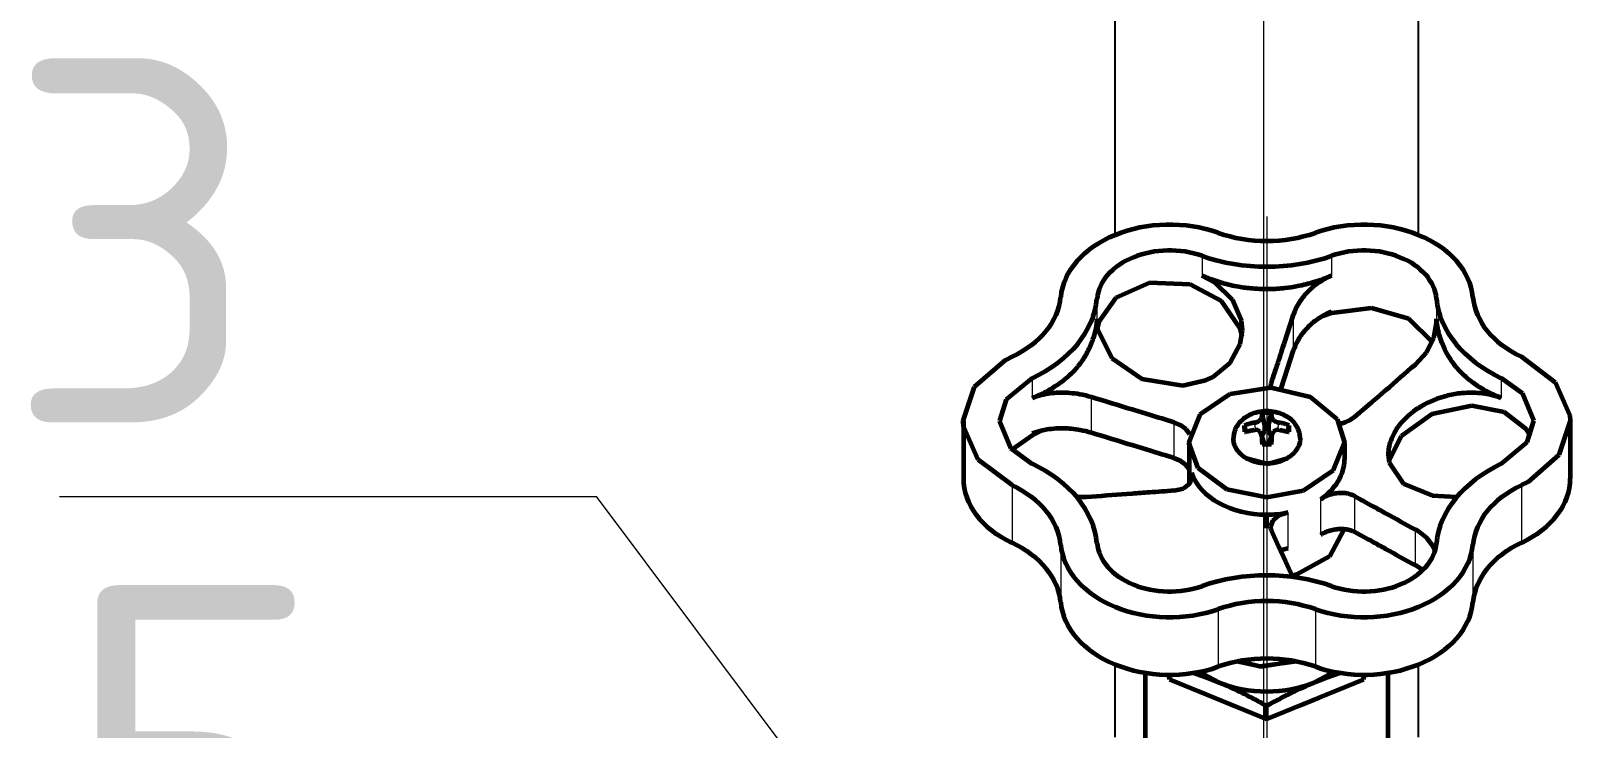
# Model space of a CAD drawing. Header units: millimetres. Extents: x -718 to 68664, y -49984 to -979.
# Drawn here: x 9651 to 10920, y -23317 to -22742 of the extents above; entities that cross this region are included whole.
import ezdxf

# ---------------------------------------------------------------- set-up
doc = ezdxf.new("R2010")
doc.units = ezdxf.units.MM
doc.linetypes.add('K5LT_BASIC', pattern=[0])
doc.layers.add('Text', color=7, linetype='Continuous', lineweight=15)
doc.layers.add('ХВС (В1)_20', color=5, linetype='Continuous', lineweight=25)
doc.layers.add('Системный слой (1)', color=7, linetype='Continuous', true_color=0xc26c6c6c)
doc.styles.add('ISOCPEUR', font='isocpeur.ttf', dxfattribs={"width": 0.65})

# ---------------------------------------------------------------- blocks, each defined once
blk = doc.blocks.new('U389')
at = {"layer": 'Системный слой (1)', "color": 150, "linetype": 'K5LT_BASIC', "lineweight": 60, "true_color": 0x0080ff}
for p, q in [((484.42, 151.15), (484.39, 151.19)), ((484.72, 150.97), (484.42, 151.15))]:
    blk.add_line(p, q, dxfattribs=at)
blk = doc.blocks.new('U390')
at = {"layer": 'Системный слой (1)', "color": 150, "linetype": 'K5LT_BASIC', "lineweight": 60, "true_color": 0x0080ff}
for p, q in [((484.39, 150.38), (484.68, 150.6)), ((484.68, 150.6), (484.72, 150.6))]:
    blk.add_line(p, q, dxfattribs=at)
blk = doc.blocks.new('U391')
at = {"layer": 'Системный слой (1)', "color": 150, "linetype": 'K5LT_BASIC', "lineweight": 60, "true_color": 0x0080ff}
for p, q in [((484.46, 150.35), (484.42, 150.36)), ((484.49, 150.35), (484.46, 150.35)), ((484.52, 150.34), (484.49, 150.35)), ((484.71, 150.22), (484.52, 150.34)), ((484.82, 150.02), (484.71, 150.22)), ((484.84, 149.77), (484.82, 150.02))]:
    blk.add_line(p, q, dxfattribs=at)
blk = doc.blocks.new('U392')
at = {"layer": 'Системный слой (1)', "color": 150, "linetype": 'K5LT_BASIC', "lineweight": 60, "true_color": 0x0080ff}
for p, q in [((484.42, 151.21), (484.46, 151.22)), ((484.46, 151.22), (484.49, 151.22)), ((484.49, 151.22), (484.52, 151.23)), ((484.52, 151.23), (484.71, 151.35)), ((484.71, 151.35), (484.82, 151.55)), ((484.82, 151.55), (484.84, 151.8))]:
    blk.add_line(p, q, dxfattribs=at)
blk = doc.blocks.new('U393')
at = {"layer": 'Системный слой (1)', "color": 150, "linetype": 'K5LT_BASIC', "lineweight": 60, "true_color": 0x0080ff}
for p, q in [((480.55, 129.28), (480.29, 129.8)), ((490.89, 129.8), (488.79, 127.01)), ((482.78, 126.71), (480.55, 129.28)), ((488.79, 127.01), (486.04, 125.81)), ((485.59, 125.79), (482.78, 126.71)), ((486.04, 125.81), (485.59, 125.79))]:
    blk.add_line(p, q, dxfattribs=at)
blk = doc.blocks.new('U394')
at = {"layer": 'Системный слой (1)', "color": 150, "linetype": 'K5LT_BASIC', "lineweight": 60, "true_color": 0x0080ff}
for p, q in [((494.46, 145.41), (494.45, 145.45)), ((494.86, 142.14), (494.46, 145.41)), ((493.98, 139.08), (494.86, 142.14)), ((492.08, 137.14), (493.98, 139.08))]:
    blk.add_line(p, q, dxfattribs=at)
blk = doc.blocks.new('U395')
at = {"layer": 'Системный слой (1)', "color": 150, "linetype": 'K5LT_BASIC', "lineweight": 60, "true_color": 0x0080ff}
for p, q in [((482.05, 131.46), (483.84, 129.32)), ((487.84, 129.7), (489.12, 131.46)), ((485.59, 128.79), (487.84, 129.7)), ((483.84, 129.32), (485.59, 128.79))]:
    blk.add_line(p, q, dxfattribs=at)
blk = doc.blocks.new('U396')
at = {"layer": 'Системный слой (1)', "color": 150, "linetype": 'K5LT_BASIC', "lineweight": 60, "true_color": 0x0080ff}
for p, q in [((482.38, 174.56), (485.13, 175.76)), ((485.13, 175.76), (485.59, 175.79)), ((485.59, 175.79), (488.39, 174.86)), ((480.29, 171.77), (482.38, 174.56)), ((488.39, 174.86), (490.62, 172.29)), ((490.62, 172.29), (490.89, 171.77))]:
    blk.add_line(p, q, dxfattribs=at)
blk = doc.blocks.new('U397')
at = {"layer": 'Системный слой (1)', "color": 150, "linetype": 'K5LT_BASIC', "lineweight": 60, "true_color": 0x0080ff}
for p, q in [((485.59, 172.79), (483.34, 171.87)), ((487.34, 172.25), (485.59, 172.79)), ((483.34, 171.87), (482.05, 170.11)), ((489.12, 170.11), (487.34, 172.25))]:
    blk.add_line(p, q, dxfattribs=at)
blk = doc.blocks.new('U398')
at = {"layer": 'Системный слой (1)', "color": 150, "linetype": 'K5LT_BASIC', "lineweight": 60, "true_color": 0x0080ff}
for p, q in [((472.93, 148.3), (472.82, 148.71)), ((474.43, 145.62), (472.93, 148.3)), ((476.69, 144.41), (474.43, 145.62))]:
    blk.add_line(p, q, dxfattribs=at)
blk = doc.blocks.new('U399')
at = {"layer": 'Системный слой (1)', "color": 150, "linetype": 'K5LT_BASIC', "lineweight": 60, "true_color": 0x0080ff}
for p, q in [((479.94, 154.08), (481.69, 156.44)), ((481.69, 156.44), (483.82, 157.19)), ((483.82, 157.19), (486.15, 156.27)), ((486.15, 156.27), (487.81, 153.79)), ((479.29, 150.79), (479.94, 154.08)), ((487.81, 153.79), (488.34, 150.45)), ((479.82, 147.78), (479.29, 150.79)), ((488.34, 150.45), (487.57, 147.2)), ((481.49, 145.3), (479.82, 147.78)), ((487.57, 147.2), (485.73, 144.98)), ((483.82, 144.39), (481.49, 145.3)), ((485.73, 144.98), (483.82, 144.39))]:
    blk.add_line(p, q, dxfattribs=at)
blk = doc.blocks.new('U400')
at = {"layer": 'Системный слой (1)', "color": 150, "linetype": 'K5LT_BASIC', "lineweight": 60, "true_color": 0x0080ff}
for p, q in [((484.49, 157.11), (484.9, 157.43)), ((484.9, 157.43), (485.23, 157.88)), ((485.23, 157.88), (485.46, 158.42))]:
    blk.add_line(p, q, dxfattribs=at)
blk = doc.blocks.new('U401')
at = {"layer": 'Системный слой (1)', "color": 150, "linetype": 'K5LT_BASIC', "lineweight": 60, "true_color": 0x0080ff}
for p, q in [((479.85, 158.42), (480.03, 157.65)), ((480.03, 157.65), (480.43, 157.12)), ((480.43, 157.12), (480.97, 156.93)), ((480.97, 156.93), (481.08, 156.94)), ((481.08, 156.94), (481.19, 156.96)), ((481.19, 156.96), (481.31, 156.99))]:
    blk.add_line(p, q, dxfattribs=at)
blk = doc.blocks.new('U402')
at = {"layer": 'Системный слой (1)', "color": 150, "linetype": 'K5LT_BASIC', "lineweight": 60, "true_color": 0x0080ff}
for p, q in [((482.03, 157.5), (481.67, 157.19)), ((482.32, 157.93), (482.03, 157.5)), ((482.52, 158.42), (482.32, 157.93))]:
    blk.add_line(p, q, dxfattribs=at)
blk = doc.blocks.new('U403')
at = {"layer": 'Системный слой (1)', "color": 150, "linetype": 'K5LT_BASIC', "lineweight": 60, "true_color": 0x0080ff}
for p, q in [((479.32, 166.04), (479.34, 166.45)), ((479.32, 165.63), (479.32, 166.04)), ((479.34, 165.23), (479.32, 165.63))]:
    blk.add_line(p, q, dxfattribs=at)
blk = doc.blocks.new('U404')
at = {"layer": 'Системный слой (1)', "color": 150, "linetype": 'K5LT_BASIC', "lineweight": 60, "true_color": 0x0080ff}
for p, q in [((475.29, 149.83), (474.02, 149.25)), ((476.58, 150.41), (475.29, 149.83)), ((474.02, 149.25), (472.74, 148.67))]:
    blk.add_line(p, q, dxfattribs=at)
blk = doc.blocks.new('U405')
at = {"layer": 'Системный слой (1)', "color": 150, "linetype": 'K5LT_BASIC', "lineweight": 60, "true_color": 0x0080ff}
for p, q in [((476.68, 150.45), (476.58, 150.41)), ((476.78, 150.47), (476.68, 150.45)), ((476.88, 150.48), (476.78, 150.47)), ((477.38, 150.29), (476.88, 150.48)), ((477.79, 149.78), (477.38, 150.29)), ((478.05, 149.03), (477.79, 149.78))]:
    blk.add_line(p, q, dxfattribs=at)
blk = doc.blocks.new('U406')
at = {"layer": 'Системный слой (1)', "color": 150, "linetype": 'K5LT_BASIC', "lineweight": 60, "true_color": 0x0080ff}
for p, q in [((476.47, 138.24), (476.64, 138.54)), ((474.89, 136.92), (475.31, 137.11)), ((475.31, 137.11), (475.93, 137.58)), ((475.93, 137.58), (476.47, 138.24))]:
    blk.add_line(p, q, dxfattribs=at)
blk = doc.blocks.new('U407')
at = {"layer": 'Системный слой (1)', "color": 150, "linetype": 'K5LT_BASIC', "lineweight": 60, "true_color": 0x0080ff}
for p, q in [((488.47, 150.47), (488.34, 150.48)), ((488.6, 150.44), (488.47, 150.47)), ((488.73, 150.41), (488.6, 150.44))]:
    blk.add_line(p, q, dxfattribs=at)
blk = doc.blocks.new('U408')
at = {"layer": 'Системный слой (1)', "color": 150, "linetype": 'K5LT_BASIC', "lineweight": 60, "true_color": 0x0080ff}
for p, q in [((473.44, 138.12), (473.58, 138.32)), ((473.58, 138.32), (473.71, 138.54)), ((473.3, 137.92), (473.44, 138.12))]:
    blk.add_line(p, q, dxfattribs=at)
blk = doc.blocks.new('U409')
at = {"layer": 'Системный слой (1)', "color": 150, "linetype": 'K5LT_BASIC', "lineweight": 60, "true_color": 0x0080ff}
for p, q in [((490.24, 138.54), (491.23, 137.63)), ((491.23, 137.63), (492.41, 137.01)), ((492.41, 137.01), (493.64, 136.79)), ((493.64, 136.79), (493.71, 136.79)), ((493.71, 136.79), (493.81, 136.79)), ((493.81, 136.79), (493.91, 136.79)), ((493.91, 136.79), (494, 136.8))]:
    blk.add_line(p, q, dxfattribs=at)
blk = doc.blocks.new('U410')
at = {"layer": 'Системный слой (1)', "color": 150, "linetype": 'K5LT_BASIC', "lineweight": 60, "true_color": 0x0080ff}
for p, q in [((474.92, 149.66), (475, 149.46)), ((475, 149.46), (475.06, 149.25)), ((475.06, 149.25), (475.12, 149.03))]:
    blk.add_line(p, q, dxfattribs=at)
blk = doc.blocks.new('U411')
at = {"layer": 'Системный слой (1)', "color": 150, "linetype": 'K5LT_BASIC', "lineweight": 60, "true_color": 0x0080ff}
for p, q in [((485.36, 144.77), (485.48, 144.32)), ((485.48, 144.32), (485.67, 143.9)), ((485.67, 143.9), (485.92, 143.53))]:
    blk.add_line(p, q, dxfattribs=at)
blk = doc.blocks.new('U412')
at = {"layer": 'Системный слой (1)', "color": 150, "linetype": 'K5LT_BASIC', "lineweight": 60, "true_color": 0x0080ff}
for p, q in [((482.81, 140.79), (482.17, 140.71)), ((480.41, 139.51), (479.44, 137.15)), ((482.17, 140.71), (480.41, 139.51)), ((479.44, 137.15), (479.34, 135.12))]:
    blk.add_line(p, q, dxfattribs=at)
blk = doc.blocks.new('U413')
at = {"layer": 'Системный слой (1)', "color": 150, "linetype": 'K5LT_BASIC', "lineweight": 60, "true_color": 0x0080ff}
for p, q in [((484.34, 139.71), (482.28, 140.74)), ((486.15, 137.19), (484.34, 139.71)), ((486.83, 133.89), (486.15, 137.19)), ((486.3, 131.22), (486.83, 133.89)), ((484.89, 129.38), (486.3, 131.22)), ((484.33, 129.05), (484.89, 129.38))]:
    blk.add_line(p, q, dxfattribs=at)
blk = doc.blocks.new('U415')
at = {"layer": 'Системный слой (1)', "color": 150, "linetype": 'K5LT_BASIC', "lineweight": 60, "true_color": 0x0080ff}
for p, q in [((493.12, 164.74), (490.75, 163.55)), ((493.71, 164.79), (493.12, 164.74)), ((493.81, 164.78), (493.71, 164.79)), ((493.91, 164.78), (493.81, 164.78)), ((494, 164.77), (493.91, 164.78)), ((490.75, 163.55), (489.05, 161.07)), ((489.05, 161.07), (488.5, 157.71)), ((488.5, 157.71), (488.93, 155.79))]:
    blk.add_line(p, q, dxfattribs=at)
blk = doc.blocks.new('U416')
at = {"layer": 'Системный слой (1)', "color": 150, "linetype": 'K5LT_BASIC', "lineweight": 60, "true_color": 0x0080ff}
for p, q in [((493.75, 164.61), (493.17, 164.75)), ((495.72, 163.23), (493.75, 164.61)), ((496.96, 160.45), (495.72, 163.23)), ((496.81, 157.1), (496.96, 160.45)), ((495.46, 154.5), (496.81, 157.1)), ((493.19, 152.97), (495.46, 154.5)), ((492.53, 152.82), (493.19, 152.97))]:
    blk.add_line(p, q, dxfattribs=at)
blk = doc.blocks.new('U417')
at = {"layer": 'Системный слой (1)', "color": 150, "linetype": 'K5LT_BASIC', "lineweight": 60, "true_color": 0x0080ff}
for p, q in [((496.95, 155.04), (497.54, 156.12)), ((488.93, 155.79), (489.2, 155.23)), ((489.2, 155.23), (490.37, 153.79)), ((495.55, 153.6), (496.95, 155.04)), ((490.37, 153.79), (491.9, 152.96)), ((493.83, 152.86), (495.55, 153.6)), ((491.9, 152.96), (493.06, 152.79)), ((493.06, 152.79), (493.83, 152.86))]:
    blk.add_line(p, q, dxfattribs=at)
blk = doc.blocks.new('U439')
at = {"layer": 'Системный слой (1)', "color": 150, "linetype": 'K5LT_BASIC', "lineweight": 60, "true_color": 0x0080ff}
for p, q in [((482.52, 152.49), (482.05, 150.69)), ((482.05, 150.69), (482.52, 149.08))]:
    blk.add_line(p, q, dxfattribs=at)
blk = doc.blocks.new('U443')
at = {"layer": 'Системный слой (1)', "color": 150, "linetype": 'K5LT_BASIC', "lineweight": 60, "true_color": 0x0080ff}
for p, q in [((462.79, 155.12), (462.17, 153.61)), ((462.16, 148), (462.79, 146.46))]:
    blk.add_line(p, q, dxfattribs=at)
blk = doc.blocks.new('U444')
at = {"layer": 'Системный слой (1)', "color": 150, "linetype": 'K5LT_BASIC', "lineweight": 60, "true_color": 0x0080ff}
for p, q in [((463.28, 156.31), (462.04, 153.29)), ((462.04, 148.31), (463.27, 145.28))]:
    blk.add_line(p, q, dxfattribs=at)
blk = doc.blocks.new('U445')
at = {"layer": 'Системный слой (1)', "color": 150, "linetype": 'K5LT_BASIC', "lineweight": 60, "true_color": 0x0080ff}
for p, q in [((464.34, 146.09), (464.06, 146.8)), ((464.6, 145.39), (464.34, 146.09)), ((464.83, 144.69), (464.6, 145.39))]:
    blk.add_line(p, q, dxfattribs=at)
blk = doc.blocks.new('U447')
at = {"layer": 'Системный слой (1)', "color": 150, "linetype": 'K5LT_BASIC', "lineweight": 60, "true_color": 0x0080ff}
for p, q in [((464.35, 155.49), (464.6, 156.18)), ((464.6, 156.18), (464.83, 156.87)), ((464.07, 154.8), (464.35, 155.49))]:
    blk.add_line(p, q, dxfattribs=at)
blk = doc.blocks.new('U449')
at = {"layer": 'Системный слой (1)', "color": 150, "linetype": 'K5LT_BASIC', "lineweight": 60, "true_color": 0x0080ff}
for p, q in [((465.34, 151.25), (465.79, 153.16)), ((465.79, 148.41), (465.34, 151.25))]:
    blk.add_line(p, q, dxfattribs=at)
blk = doc.blocks.new('U450')
at = {"layer": 'Системный слой (1)', "color": 150, "linetype": 'K5LT_BASIC', "lineweight": 60, "true_color": 0x0080ff}
for p, q in [((465.35, 151.33), (465.77, 153.25)), ((465.77, 148.32), (465.35, 151.33))]:
    blk.add_line(p, q, dxfattribs=at)

msp = doc.modelspace()

# ---------------------------------------------------------------- linework, layer by layer
at = {"layer": 'Text'}
msp.add_line((10667, -22228.9), (10667, -25816.1), dxfattribs=at)
for points in [[(9674.8, -23126), (10117.3, -23126)], [(10603.4, -23774.8), (10117.3, -23126)]]:
    msp.add_lwpolyline(points, dxfattribs=at)
at = {"layer": 'ХВС (В1)_20'}
for p, q in [((10544.6, -22910.7), (10544.6, -22360.4)), ((10794.6, -22910.7), (10794.6, -22360.4)), ((10544.6, -23324.2), (10544.6, -23264.2)), ((10794.6, -23324.2), (10794.6, -23264.2))]:
    msp.add_line(p, q, dxfattribs=at)
at = {"layer": 'ХВС (В1)_20', "lineweight": 18}
for p, q in [((10669.6, -22895.4), (10669.6, -24034.2)), ((10616.3, -22927.8), (10616.3, -22944.2)), ((10722.9, -22927.8), (10722.9, -22944.2)), ((10529.7, -22963.1), (10529.7, -22979.6)), ((10809.5, -22963.1), (10809.5, -22979.6)), ((10691.6, -23005.6), (10691.6, -22976.2)), ((10722.9, -22973.6), (10722.9, -22975.1)), ((10476.4, -23028.4), (10476.4, -23044.9)), ((10673.4, -23036.3), (10673.4, -23032.3)), ((10862.8, -23028.4), (10862.8, -23044.9)), ((10525.1, -23073.6), (10525.1, -23044.2)), ((10593.3, -23094.4), (10593.3, -23065)), ((10660.7, -23071.2), (10659.4, -23065.2)), ((10667.7, -23072.4), (10665.3, -23061)), ((10671.4, -23072.4), (10673.9, -23061)), ((10678.5, -23071.2), (10679.8, -23065.2)), ((10476.4, -23074.2), (10476.4, -23075.8)), ((10667.6, -23083), (10665.3, -23075.4)), ((10671.6, -23083), (10673.9, -23075.4)), ((10607.5, -23113.1), (10607.5, -23106.6)), ((10459.8, -23116.8), (10459.8, -23164.1)), ((10879.4, -23116.8), (10879.4, -23164.1)), ((10714.1, -23157.5), (10714.1, -23128.1)), ((10742.1, -23155.1), (10742.1, -23125.8)), ((10687.2, -23168.4), (10687.2, -23139.1)), ((10792, -23182.5), (10792, -23153.2)), ((10499.8, -23165.7), (10499.8, -23213.1)), ((10839.4, -23165.7), (10839.4, -23213.1)), ((10629.6, -23218.7), (10629.6, -23266.1)), ((10709.6, -23218.7), (10709.6, -23266.1))]:
    msp.add_line(p, q, dxfattribs=at)
at = {"layer": 'ХВС (В1)_20', "lineweight": 60}
for p, q in [((10722.9, -22975.1), (10715, -22977.7)), ((10681.4, -23037), (10691.6, -23005.6)), ((10667.7, -23066.3), (10665.8, -23057.2)), ((10671.4, -23066.3), (10673.4, -23057.2)), ((10419.6, -23063.8), (10419.6, -23111.1)), ((10652.4, -23072.5), (10651.3, -23067.4)), ((10671.4, -23066.3), (10667.7, -23066.3)), ((10667.7, -23066.3), (10667.7, -23072.4)), ((10671.4, -23072.4), (10671.4, -23066.3)), ((10686.8, -23072.5), (10687.9, -23067.4)), ((10919.6, -23063.8), (10919.6, -23111.1)), ((10476.4, -23075.8), (10459.8, -23087.4)), ((10484, -23071.9), (10476.4, -23075.8)), ((10605.6, -23081.4), (10605.6, -23116.1)), ((10667.6, -23082.5), (10665.1, -23074.4)), ((10667.6, -23082.5), (10667.7, -23083)), ((10671.5, -23083), (10671.6, -23082.5)), ((10671.6, -23082.5), (10674, -23074.4)), ((10733.6, -23081.4), (10733.6, -23095.6)), ((10669.6, -23152), (10669.6, -23140.5)), ((10569.6, -23367.8), (10569.6, -23271.2)), ((10589.5, -23276.6), (10589.5, -23272.7)), ((10629.5, -23278.9), (10613.7, -23270.4)), ((10725.4, -23270.4), (10709.5, -23279)), ((10749.5, -23276.8), (10749.5, -23272.7)), ((10749.5, -23276.8), (10749.5, -23272.7)), ((10769.6, -23367.8), (10769.6, -23271.2)), ((10589.5, -23276.6), (10669.4, -23309.4)), ((10669.4, -23309.4), (10749.5, -23276.8)), ((10669.4, -23309.4), (10669.4, -23298.4))]:
    msp.add_line(p, q, dxfattribs=at)
for centre, major_axis, start_param, end_param in [((10589.6, -22965.8), (-90, 0), 4.251835, 6.220141), ((10749.6, -22965.8), (-90, 0), 3.204637, 5.172943), ((10669.6, -22851.8), (90, 0), 4.251835, 5.172943), ((10589.6, -22965.8), (-60, 0), 4.251835, 6.220141), ((10669.6, -22851.8), (120, 0), 4.251835, 5.172943), ((10749.6, -22965.8), (60, 0), 0.063045, 2.03135), ((10409.9, -22957.8), (90, 0), 5.299033, 6.220141), ((10409.9, -22957.8), (120, 0), 5.299033, 6.220141), ((10929.2, -22957.8), (120, 0), 3.204637, 4.125745), ((10929.2, -22957.8), (-90, 0), 0.063045, 0.984153), ((10669.6, -23095.6), (64, 0), 5.480988, 6.283185), ((10409.9, -23169.8), (-120, 0), 3.204637, 4.125745), ((10669.6, -23095.6), (-64, 0), 0.245, 1.570796), ((10929.2, -23169.8), (-120, 0), 5.299033, 6.220141), ((10509.6, -23111.1), (90, 0), 3.141593, 4.125745), ((10409.9, -23169.8), (90, 0), 0.063045, 0.984153), ((10929.2, -23169.8), (-90, 0), 5.299033, 6.220141), ((10829.6, -23111.1), (-90, 0), 2.15744, 3.141593), ((10669.6, -23095.6), (64, 0), 4.712389, 4.990987), ((10409.9, -23217.1), (90, 0), 0.063045, 0.984153), ((10589.6, -23161.7), (90, 0), 3.204637, 5.172943), ((10589.6, -23161.7), (-60, 0), 0.063045, 2.03135), ((10749.6, -23161.7), (90, 0), 4.251835, 6.220141), ((10749.6, -23161.7), (60, 0), 4.251835, 6.220141), ((10929.2, -23217.1), (-90, 0), 5.299033, 6.220141), ((10669.6, -23275.8), (-120, 0), 4.251835, 5.172943), ((10669.6, -23275.8), (-90, 0), 4.251835, 5.172943), ((10589.6, -23209.1), (90, 0), 3.204637, 5.172943), ((10749.6, -23209.1), (90, 0), 4.251835, 6.220141), ((10669.6, -23323.1), (-90, 0), 4.251835, 5.172943), ((10669.6, -23229.9), (80, 0), 4.187133, 5.234331)]:
    msp.add_ellipse(centre, major_axis=major_axis, ratio=0.707107, start_param=start_param, end_param=end_param, dxfattribs=at)
at = {"layer": 'ХВС (В1)_20', "lineweight": 18}
msp.add_ellipse((10669.6, -23077.9), major_axis=(-27.5, 0), ratio=0.707107, start_param=0, end_param=3.141593, dxfattribs=at)
at = {"layer": 'ХВС (В1)_20', "lineweight": 60}
for points, knots in [([(10722.9, -22944.2), (10718.2, -22946.3), (10709.1, -22949.6), (10696.1, -22952.8), (10685.9, -22954.4), (10676.2, -22955.3), (10667.2, -22955.4), (10656.6, -22954.8), (10645.6, -22953.4), (10633, -22950.5), (10623, -22947), (10617.5, -22944.8), (10616.3, -22944.2)], [0, 0, 0, 0, 1.854842, 3.499918, 4.73635, 5.487068, 6.957013, 7.886095, 9.219697, 10.871305, 12.490285, 13, 13, 13, 13]), ([(10722.9, -22944.2), (10720.1, -22945.4), (10715.2, -22948), (10708.6, -22952.5), (10703.4, -22957.2), (10699.1, -22962.1), (10695.6, -22967.2), (10693.1, -22972), (10692, -22975.1), (10691.6, -22976.2)], [0, 0, 0, 0, 1.818825, 3.386072, 4.938759, 6.313147, 7.708369, 9.13365, 10, 10, 10, 10]), ([(10529.7, -22979.6), (10529.5, -22981.5), (10529, -22986.4), (10527.4, -22993.2), (10525.2, -22999.7), (10522.7, -23005.3), (10519.1, -23011.9), (10514.1, -23019), (10507.9, -23025.6), (10501.5, -23031.1), (10494.3, -23036.2), (10485.9, -23040.9), (10479.3, -23043.8), (10476.4, -23044.9)], [0, 0, 0, 0, 0.938003, 2.408157, 3.400929, 4.343765, 5.400831, 7.02675, 8.565173, 9.702377, 10.921844, 12.641455, 14, 14, 14, 14]), ([(10673.4, -23032.3), (10675.2, -23026.7), (10678.3, -23017.2), (10684.4, -22998.5), (10688.6, -22985.4), (10691.6, -22976.2)], [0, 0, 0, 0, 1.796729, 3.052013, 6, 6, 6, 6]), ([(10722.9, -22973.6), (10720.4, -22974.7), (10715.9, -22977), (10710.5, -22980.5), (10706.3, -22983.9), (10702.5, -22987.5), (10699.3, -22991.2), (10696.7, -22994.9), (10694, -22999.4), (10692.5, -23003), (10691.6, -23005.6)], [0, 0, 0, 0, 1.821115, 3.379413, 4.39742, 5.574513, 7.068766, 7.964415, 8.880783, 11, 11, 11, 11]), ([(10862.8, -23044.9), (10858.5, -23043.3), (10850.8, -23039.7), (10841.1, -23033.7), (10833.2, -23027.5), (10826.8, -23021), (10821.5, -23014), (10817.1, -23006.8), (10812.9, -22997.5), (10810.5, -22988.3), (10809.6, -22981.6), (10809.5, -22979.6)], [0, 0, 0, 0, 1.67657, 3.178896, 4.393608, 5.661418, 6.866, 8.02582, 9.169165, 11.154957, 12, 12, 12, 12]), ([(10742.1, -23060.4), (10747.1, -23056.1), (10755.6, -23048.8), (10772.2, -23034.4), (10783.8, -23024.3), (10792, -23017.2)], [0, 0, 0, 0, 1.796729, 3.052013, 6, 6, 6, 6]), ([(10525.1, -23044.2), (10522, -23043.3), (10516.1, -23041.8), (10508, -23040.8), (10501.6, -23040.5), (10495.6, -23040.7), (10489.1, -23041.4), (10482.4, -23042.8), (10478.2, -23044.2), (10476.4, -23044.9)], [0, 0, 0, 0, 1.895858, 3.525211, 4.773633, 5.69667, 7.116945, 8.737444, 10, 10, 10, 10]), ([(10593.3, -23065), (10586.5, -23062.9), (10574.9, -23059.4), (10552.2, -23052.5), (10536.3, -23047.6), (10525.1, -23044.2)], [0, 0, 0, 0, 1.796729, 3.052013, 6, 6, 6, 6]), ([(10862.8, -23044.9), (10860.2, -23043.9), (10855.2, -23042.4), (10847.3, -23041), (10840, -23040.5), (10833.3, -23040.7), (10827.3, -23041.2), (10821.5, -23042.2), (10814.9, -23043.8), (10807.6, -23046.3), (10800.8, -23049.4), (10795.1, -23052.8), (10790, -23056.2), (10785.6, -23059.9), (10781.3, -23064.2), (10777.3, -23069), (10773.6, -23075.1), (10771.3, -23080.7), (10769.9, -23086.3), (10769.6, -23089.5), (10769.6, -23091.5)], [0, 0, 0, 0, 1.489396, 2.806298, 4.074405, 5.183184, 6.086701, 6.977433, 8.042671, 9.325288, 10.720378, 11.710057, 12.638762, 13.830395, 14.694932, 15.930426, 17.292771, 18.840085, 19.64394, 21, 21, 21, 21]), ([(10697.1, -23077.9), (10697.1, -23077.1), (10697, -23076.4), (10696.8, -23074.7), (10696.6, -23073.7), (10696, -23071.7), (10695.6, -23070.7), (10694.5, -23068.5), (10693.8, -23067.4), (10692.1, -23065.1), (10691.1, -23064), (10688.6, -23061.8), (10687.1, -23060.7), (10683.9, -23058.9), (10682.1, -23058.1), (10678, -23056.7), (10675.6, -23056.2), (10670.7, -23055.7), (10668.2, -23055.7), (10663.4, -23056.2), (10661.1, -23056.7), (10656.7, -23058.2), (10654.7, -23059.2), (10651.1, -23061.4), (10649.5, -23062.7), (10646.9, -23065.3), (10645.8, -23066.6), (10644.2, -23069.2), (10643.6, -23070.4), (10642.8, -23072.9), (10642.5, -23074), (10642.2, -23076), (10642.1, -23076.8), (10642.1, -23077.7), (10642.1, -23077.8), (10642.1, -23077.9)], [0, 0, 0, 0, 0.635766, 0.635766, 1.413246, 1.413246, 2.327713, 2.327713, 3.379678, 3.379678, 4.572633, 4.572633, 5.934211, 5.934211, 7.351129, 7.351129, 9.133453, 9.133453, 10.915777, 10.915777, 12.647242, 12.647242, 14.299135, 14.299135, 15.85652, 15.85652, 17.158936, 17.158936, 18.280269, 18.280269, 19.242871, 19.242871, 19.926082, 19.926082, 20, 20, 20, 20]), ([(10665.8, -23057.2), (10665.7, -23057.5), (10665.6, -23058), (10665.4, -23059.3), (10665.4, -23060.3), (10665.3, -23061)], [0, 0, 0, 0, 1.827214, 3.321793, 6, 6, 6, 6]), ([(10673.4, -23057.2), (10671.7, -23057), (10669.2, -23057), (10666.6, -23057.1), (10665.8, -23057.2)], [0, 0, 0, 0, 3.30107, 5, 5, 5, 5]), ([(10673.9, -23061), (10673.8, -23060.8), (10673.8, -23060.4), (10673.7, -23059.5), (10673.6, -23058.6), (10673.5, -23057.7), (10673.4, -23057.3), (10673.4, -23057.2)], [0, 0, 0, 0, 1.127962, 2.052457, 4.702903, 6.700745, 8, 8, 8, 8]), ([(10525.1, -23073.6), (10522.1, -23072.6), (10516.6, -23071.3), (10509.2, -23070.3), (10502.5, -23069.9), (10495.8, -23070), (10489.3, -23070.7), (10482.7, -23072.1), (10478.7, -23073.4), (10476.4, -23074.2)], [0, 0, 0, 0, 1.83616, 3.304363, 4.385714, 5.755195, 7.300322, 8.364664, 10, 10, 10, 10]), ([(10659.4, -23065.2), (10659.1, -23065.2), (10658.5, -23065.3), (10657.7, -23065.5), (10656.8, -23065.7), (10655.6, -23066), (10654, -23066.5), (10652.5, -23067), (10651.6, -23067.3), (10651.3, -23067.4)], [0, 0, 0, 0, 1.184332, 2.06893, 2.846067, 4.560575, 6.344944, 8.911629, 10, 10, 10, 10]), ([(10659.4, -23065.2), (10659.9, -23065.1), (10661, -23064.8), (10662.4, -23064.2), (10663.7, -23063.4), (10664.4, -23062.7), (10664.8, -23062.2), (10665.1, -23061.9), (10665.2, -23061.5), (10665.3, -23061.2), (10665.3, -23061.1), (10665.3, -23061)], [0, 0, 0, 0, 2.075817, 4.244153, 6.255988, 8.344244, 9.11935, 9.876473, 10.814253, 11.502856, 12, 12, 12, 12]), ([(10673.9, -23061), (10673.9, -23061.2), (10674, -23061.8), (10674.6, -23062.6), (10675.6, -23063.5), (10676.7, -23064.2), (10677.5, -23064.5), (10678, -23064.7), (10678.5, -23064.8), (10678.9, -23065), (10679.3, -23065.1), (10679.6, -23065.1), (10679.8, -23065.2)], [0, 0, 0, 0, 1.865472, 4.020169, 6.500074, 8.746103, 9.879296, 10.351451, 11.2127, 11.71544, 12.461428, 13, 13, 13, 13]), ([(10687.9, -23067.4), (10687.1, -23067.1), (10685.6, -23066.6), (10683.3, -23065.9), (10681.4, -23065.5), (10680.1, -23065.2), (10679.8, -23065.2)], [0, 0, 0, 0, 2.131648, 3.875669, 6.089053, 7, 7, 7, 7]), ([(10687.9, -23072.8), (10687.9, -23071.4), (10687.9, -23069.6), (10687.9, -23067.9), (10687.9, -23067.4)], [0, 0, 0, 0, 3.536307, 5, 5, 5, 5]), ([(10593.3, -23094.4), (10586.5, -23092.3), (10574.9, -23088.8), (10552.2, -23081.8), (10536.3, -23077), (10525.1, -23073.6)], [0, 0, 0, 0, 1.796729, 3.052013, 6, 6, 6, 6]), ([(10697.1, -23077.9), (10697.1, -23078.3), (10697.1, -23078.6), (10697, -23079.5), (10697, -23080), (10696.8, -23081.1), (10696.7, -23081.7), (10696.3, -23082.8), (10696.1, -23083.4), (10695.7, -23084.6), (10695.4, -23085.2), (10695, -23085.9), (10695, -23086), (10694.6, -23086.7), (10694.2, -23087.3), (10693.4, -23088.4), (10693, -23089), (10692.1, -23090), (10691.6, -23090.6), (10690.6, -23091.5), (10690.1, -23091.9), (10689.5, -23092.4), (10689.4, -23092.5), (10688.6, -23093.1), (10688, -23093.5), (10687, -23094.1), (10686.8, -23094.3), (10686.1, -23094.7), (10685.6, -23095), (10684.3, -23095.6), (10683.4, -23096), (10681.7, -23096.7), (10680.9, -23097), (10679, -23097.6), (10678.1, -23097.8), (10676.1, -23098.2), (10675.1, -23098.4), (10673.1, -23098.7), (10672.1, -23098.7), (10669.9, -23098.8), (10668.9, -23098.8), (10666.7, -23098.7), (10665.7, -23098.6), (10663.6, -23098.3), (10662.6, -23098.1), (10660.6, -23097.7), (10659.6, -23097.4), (10657.8, -23096.8), (10656.9, -23096.5), (10655.2, -23095.8), (10654.3, -23095.4), (10653.2, -23094.8), (10652.9, -23094.6), (10652.2, -23094.1), (10651.7, -23093.9), (10650.7, -23093.2), (10650.2, -23092.8), (10649.5, -23092.3), (10649.4, -23092.2), (10648.7, -23091.6), (10648.2, -23091.1), (10647.4, -23090.3), (10647.1, -23090.1), (10646.4, -23089.3), (10646, -23088.8), (10645.2, -23087.7), (10644.8, -23087.1), (10644.2, -23086.1), (10644, -23085.7), (10643.6, -23084.7), (10643.3, -23084.1), (10642.9, -23082.9), (10642.7, -23082.3), (10642.4, -23081.1), (10642.3, -23080.5), (10642.1, -23079.3), (10642.1, -23078.7), (10642.1, -23078), (10642.1, -23078), (10642.1, -23077.9)], [0, 0, 0, 0, 0.287313, 0.287313, 0.670397, 0.670397, 1.14246, 1.14246, 1.623465, 1.623465, 2.111519, 2.111519, 2.22407, 2.22407, 2.73044, 2.73044, 3.250318, 3.250318, 3.786276, 3.786276, 4.241411, 4.241411, 4.340836, 4.340836, 4.913427, 4.913427, 5.093775, 5.093775, 5.502729, 5.502729, 6.108947, 6.108947, 6.731622, 6.731622, 7.369116, 7.369116, 8.022943, 8.022943, 8.693653, 8.693653, 9.382342, 9.382342, 10.068798, 10.068798, 10.737006, 10.737006, 11.387921, 11.387921, 12.022804, 12.022804, 12.641962, 12.641962, 12.902632, 12.902632, 13.243537, 13.243537, 13.754983, 13.754983, 13.828617, 13.828617, 14.395848, 14.395848, 14.648553, 14.648553, 15.153962, 15.153962, 15.678543, 15.678543, 16.011761, 16.011761, 16.509915, 16.509915, 16.996605, 16.996605, 17.473538, 17.473538, 17.945142, 17.945142, 18, 18, 18, 18]), ([(10651.3, -23072.8), (10652.2, -23072.5), (10653.9, -23072.1), (10656.6, -23071.6), (10658.3, -23071.3), (10659.4, -23071.2)], [0, 0, 0, 0, 2.197169, 3.704632, 6, 6, 6, 6]), ([(10665.3, -23075.4), (10665.3, -23075.7), (10665.3, -23076.2), (10665.4, -23077), (10665.4, -23077.8), (10665.5, -23079), (10665.6, -23080.8), (10665.7, -23082.2), (10665.8, -23083.1)], [0, 0, 0, 0, 1.065952, 2.078217, 2.820889, 4.104732, 6.147547, 9, 9, 9, 9]), ([(10665.8, -23083.1), (10667.7, -23082.9), (10670.2, -23082.9), (10672.8, -23083), (10673.4, -23083.1)], [0, 0, 0, 0, 3.77453, 5, 5, 5, 5]), ([(10673.4, -23083.1), (10673.5, -23082.1), (10673.7, -23079.4), (10673.8, -23076.9), (10673.9, -23075.4)], [0, 0, 0, 0, 1.830974, 5, 5, 5, 5]), ([(10679.8, -23071.2), (10680.1, -23071.3), (10680.7, -23071.3), (10681.5, -23071.4), (10682.4, -23071.6), (10683.6, -23071.8), (10685.2, -23072.1), (10686.7, -23072.5), (10687.6, -23072.7), (10687.9, -23072.8)], [0, 0, 0, 0, 1.184332, 2.06893, 2.846067, 4.560575, 6.344944, 8.911629, 10, 10, 10, 10]), ([(10593.3, -23121.1), (10586.5, -23121.7), (10574.9, -23122.5), (10552.2, -23124.2), (10536.3, -23125.4), (10525.1, -23126.2)], [0, 0, 0, 0, 1.796729, 3.052013, 6, 6, 6, 6]), ([(10742.1, -23125.8), (10741.5, -23125.4), (10740.3, -23124.9), (10738.2, -23124.1), (10736.1, -23123.7), (10733.9, -23123.3), (10731.9, -23123.2), (10729.6, -23123.2), (10727.2, -23123.4), (10724.6, -23123.8), (10721.9, -23124.5), (10719.3, -23125.3), (10717.4, -23126.2), (10715.7, -23127.1), (10714.7, -23127.7), (10714.1, -23128.1)], [0, 0, 0, 0, 1.328251, 2.469971, 4.015798, 4.895609, 6.089004, 7.296182, 8.517049, 9.743331, 11.313178, 12.801432, 13.950866, 14.65435, 16, 16, 16, 16]), ([(10742.1, -23125.8), (10747.1, -23128.5), (10755.6, -23133.2), (10772.2, -23142.3), (10783.8, -23148.7), (10792, -23153.2)], [0, 0, 0, 0, 1.796729, 3.052013, 6, 6, 6, 6]), ([(10714.1, -23157.5), (10714.7, -23157), (10716.1, -23156.2), (10718, -23155.2), (10719.9, -23154.5), (10721.7, -23153.9), (10724, -23153.3), (10726.3, -23152.9), (10728.7, -23152.6), (10731.2, -23152.5), (10733.8, -23152.7), (10736.4, -23153.1), (10738.4, -23153.6), (10740.3, -23154.3), (10741.5, -23154.8), (10742.1, -23155.1)], [0, 0, 0, 0, 1.362665, 2.790539, 3.506266, 4.588748, 5.78695, 7.100744, 8.22956, 9.427995, 10.987952, 12.419556, 13.722716, 14.543907, 16, 16, 16, 16]), ([(10742.1, -23155.1), (10747.1, -23157.9), (10755.6, -23162.5), (10772.2, -23171.7), (10783.8, -23178.1), (10792, -23182.5)], [0, 0, 0, 0, 1.796729, 3.052013, 6, 6, 6, 6]), ([(10669.4, -23298.4), (10665.8, -23296.4), (10660.6, -23293.5), (10652.6, -23289.4), (10645.5, -23285.9), (10637.5, -23282.2), (10632.1, -23280), (10629.5, -23278.9)], [0, 0, 0, 0, 2.173672, 3.203887, 4.814656, 6.401227, 8, 8, 8, 8]), ([(10709.5, -23279), (10706.8, -23280), (10701.5, -23282.3), (10692.9, -23286.2), (10685.7, -23289.8), (10677.7, -23293.9), (10672.9, -23296.5), (10669.4, -23298.4)], [0, 0, 0, 0, 1.573058, 3.160303, 5.134426, 5.881597, 8, 8, 8, 8])]:
    msp.add_open_spline(points, degree=3, knots=knots, dxfattribs=at)
for points in [[(10651.3, -23070), (10651.3, -23069.1), (10651.3, -23068.2), (10651.3, -23067.4)], [(10651.3, -23070), (10651.3, -23070.9), (10651.3, -23071.8), (10651.3, -23072.8)]]:
    msp.add_open_spline(points, degree=3, dxfattribs=at)

# ---------------------------------------------------------------- block references
at = {"layer": 'ХВС (В1)_20', "xscale": 10, "yscale": 10, "zscale": 10, "rotation": 90}
for name in ['U416', 'U417', 'U415', 'U394', 'U409', 'U396', 'U393', 'U397', 'U407', 'U395', 'U399', 'U413', 'U400', 'U411', 'U392', 'U389', 'U390', 'U391', 'U402', 'U439', 'U412', 'U401', 'U403', 'U405', 'U404', 'U398', 'U406', 'U410', 'U408', 'U447', 'U450', 'U449', 'U445', 'U444', 'U443']:
    msp.add_blockref(name, (12177.4, -27919.6), dxfattribs=at)

# ---------------------------------------------------------------- texts
at = {"layer": 'Text', "style": 'ISOCPEUR'}
for s, p in [('3', (9629.8, -23066)), ('5', (9678.1, -23498.9))]:
    msp.add_text(s, height=300, dxfattribs=at).set_placement(p)

doc.saveas('drawing.dxf')
